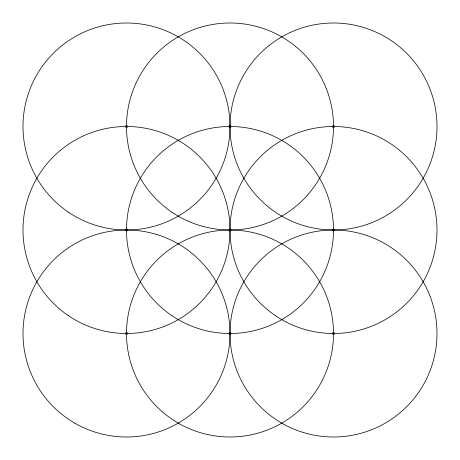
<?xml version="1.0" encoding="UTF-8"?>
<svg xmlns="http://www.w3.org/2000/svg" width="460" height="460" viewBox="0 0 460 460"><rect width="100%" height="100%" fill="white"/><g stroke="black" fill="none" stroke-linecap="round" stroke-linejoin="round"><path stroke-width="0.69" d="M126.655 125.66L125.695 125.712L125.695 127.265L127.248 127.265L127.248 125.712L126.655 125.66M230.155 125.66L229.195 125.712L229.195 127.265L230.748 127.265L230.748 125.712L230.155 125.66M333.655 125.66L332.695 125.712L332.695 127.265L334.247 127.265L334.247 125.712L333.655 125.66M126.655 229.16L125.695 229.212L125.695 230.765L127.248 230.765L127.248 229.212L126.655 229.16M230.155 229.16L229.195 229.212L229.195 230.765L230.748 230.765L230.748 229.212L230.155 229.16M333.655 229.16L332.695 229.212L332.695 230.765L334.247 230.765L334.247 229.212L333.655 229.16M126.655 332.66L125.695 332.712L125.695 334.265L127.248 334.265L127.248 332.712L126.655 332.66M230.155 332.66L229.195 332.712L229.195 334.265L230.748 334.265L230.748 332.712L230.155 332.66M333.655 332.66L332.695 332.712L332.695 334.265L334.247 334.265L334.247 332.712L333.655 332.66M74.75 423.131A103.5 103.5 0 0 0 230 333.5A103.5 103.5 0 0 0 74.75 243.869A103.5 103.5 0 0 0 74.75 423.131M281.75 423.131A103.5 103.5 0 0 0 437 333.5A103.5 103.5 0 0 0 281.75 243.869A103.5 103.5 0 0 0 281.75 423.131M171.988 315.715A103.5 103.5 0 0 0 333.235 237.383A103.5 103.5 0 0 0 184.776 136.902A103.5 103.5 0 0 0 171.988 315.715M68.488 212.215A103.5 103.5 0 0 0 229.736 133.883A103.5 103.5 0 0 0 81.276 33.402A103.5 103.5 0 0 0 68.488 212.215M178.25 423.131A103.5 103.5 0 0 0 333.5 333.5A103.5 103.5 0 0 0 178.25 243.869A103.5 103.5 0 0 0 178.25 423.131M275.488 315.715A103.5 103.5 0 0 0 436.735 237.383A103.5 103.5 0 0 0 288.276 136.902A103.5 103.5 0 0 0 275.488 315.715M68.488 315.715A103.5 103.5 0 0 0 229.736 237.383A103.5 103.5 0 0 0 81.276 136.902A103.5 103.5 0 0 0 68.488 315.715M171.988 212.215A103.5 103.5 0 0 0 333.235 133.883A103.5 103.5 0 0 0 184.776 33.402A103.5 103.5 0 0 0 171.988 212.215M281.75 216.131A103.5 103.5 0 0 0 437 126.5A103.5 103.5 0 0 0 281.75 36.869A103.5 103.5 0 0 0 281.75 216.131"/></g></svg>
